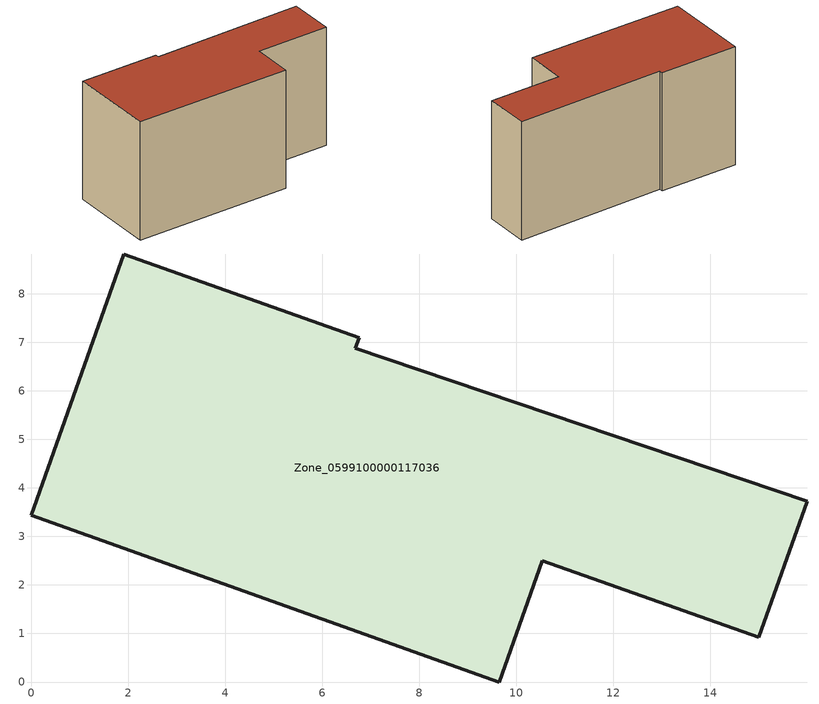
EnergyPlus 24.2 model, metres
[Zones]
Zone_0599100000117036
 floor ground (C_G): 1.91,8.82 6.76,7.09 6.68,6.88 16,3.72 15,0.92 10.53,2.5 9.64,0 0,3.44 z0.57
 wall outside (C_F): 6.76,7.09 1.91,8.82 0,3.44 9.64,0 10.53,2.5 15,0.92 16,3.72 6.68,6.88 6.76,7.09 z0.57:8.4
 roof outside (C_R): 16,3.72 6.68,6.88 6.76,7.09 1.91,8.82 0,3.44 9.64,0 10.53,2.5 15,0.92 z8.4
[BUILDING]
Pand.0599100000117036: North Axis=0; Terrain=City; Loads Convergence Tolerance Value=0.04; Temperature Convergence Tolerance Value=0.4; Solar Distribution=FullExterior; Maximum Number of Warmup Days=25; Minimum Number of Warmup Days=1
[Site:Location]
Rotterdam.The.Hague.AP_ZH_NLD Design_Conditions: Latitude=51.96; Longitude=4.45; Time Zone=1; Elevation=-4.5
[SITE:GROUNDTEMPERATURE:BUILDINGSURFACE]
18, 18, 18, 18, 18, 18, 18, 18, 18, 18, 18, 18
[MATERIAL] Thermal Absorptance=0.9; Solar Absorptance=0.7; Visible Absorptance=0.7
Name | Roughness | Thickness | Conductivity | Density | Specific Heat
G.TC.1975-1991 | MediumSmooth | 0.15 | 0.288461 | 540 | 1210
F.TC.1975-1991 | Rough | 0.3 | 0.230769 | 1920 | 840
R.TC.1975-1991 | MediumRough | 0.2 | 0.153846 | 1500 | 1000
[CONSTRUCTION]
C_G: G.TC.1975-1991
C_F: F.TC.1975-1991
C_R: R.TC.1975-1991
[ZONE]
Zone_0599100000117036: Type=1; Multiplier=1; Ceiling Height=Autocalculate; Volume=Autocalculate; Floor Area=autocalculate; Part of Total Floor Area=Yes
[ZONEINFILTRATION:DESIGNFLOWRATE]
Infil_Zone_0599100000117036: Zone or ZoneList or Space or SpaceList=Zone_0599100000117036; Schedule=AlwaysOn; Design Flow Rate Calculation Method=Flow/Area; Flow Rate per Floor Area=0.003; Constant Term Coefficient=1; Temperature Term Coefficient=0; Velocity Term Coefficient=0; Velocity Squared Term Coefficient=0
[HVACTEMPLATE:ZONE:IDEALLOADSAIRSYSTEM]
Zone_0599100000117036: Maximum Heating Supply Air Temperature=50; Minimum Cooling Supply Air Temperature=13; Maximum Heating Supply Air Humidity Ratio=0.0156; Minimum Cooling Supply Air Humidity Ratio=0.0077; Heating Limit=NoLimit; Cooling Limit=NoLimit; Dehumidification Control Type=ConstantSensibleHeatRatio; Cooling Sensible Heat Ratio=0.7; Dehumidification Setpoint=60; Humidification Control Type=None; Humidification Setpoint=30; Outdoor Air Method=None; Outdoor Air Flow Rate per Person=0.00944; Outdoor Air Flow Rate per Zone Floor Area=0; Outdoor Air Flow Rate per Zone=0; Demand Controlled Ventilation Type=None; Outdoor Air Economizer Type=NoEconomizer; Heat Recovery Type=None; Sensible Heat Recovery Effectiveness=0.7; Latent Heat Recovery Effectiveness=0.65
[ZONECONTROL:THERMOSTAT]
ThermostatControl_Zone_0599100000117036: Zone or ZoneList=Zone_0599100000117036; Control Type Schedule=DualSetpointControlType; Control 1=Thermostat_Zone_0599100000117036; Temperature Difference Between Cutout And Setpoint=0
[THERMOSTATSETPOINT:DUALSETPOINT]
Thermostat_Zone_0599100000117036: Heating Setpoint Temperature Schedule=HeatingSetpoint_Zone_0599100000117036; Cooling Setpoint Temperature Schedule=CoolingSetpoint_Zone_0599100000117036
[SCHEDULE:COMPACT]
HeatingSetpoint_Zone_0599100000117036: Through: 12/31, For: AllDays, Until: 24:00, 21
CoolingSetpoint_Zone_0599100000117036: Through: 12/31, For: AllDays, Until: 24:00, 24
DualSetpointControlType: Through: 12/31, For: AllDays, Until: 24:00, 4
AlwaysOn: Through: 12/31, For: AllDays, Until: 24:00, 1
